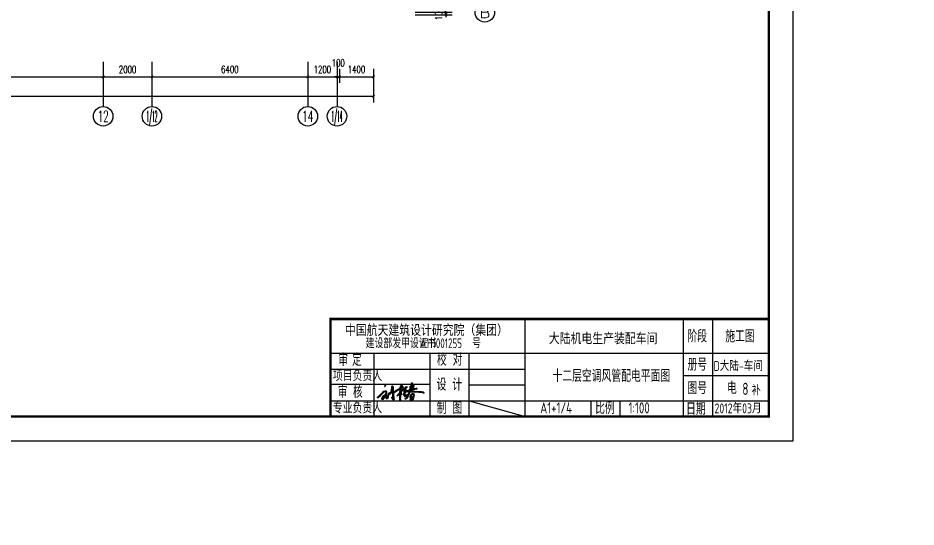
# Model space of a CAD drawing. Extents: x 2166032 to 5302137, y 581493 to 2416206.
# Drawn here: x 2387243 to 2424117, y 970586 to 991472 of the extents above; entities that cross this region are included whole.
import ezdxf
from ezdxf.enums import TextEntityAlignment as Align

# ---------------------------------------------------------------- set-up
doc = ezdxf.new("R2010")
doc.units = 0
doc.header["$LTSCALE"] = 1000
doc.header["$MEASUREMENT"] = 0
for name, color, linetype in [('AXIS', 3, 'Continuous'), ('AXIS_TEXT', 7, 'Continuous'), ('PUB_TEXT', 7, 'Continuous'), ('PUB_TITLE', 137, 'Continuous')]:
    doc.layers.add(name, color=color, linetype=linetype)
doc.styles.add('-黑体', font='simhei.ttf', dxfattribs={"width": 0.8})
doc.styles.add('_TCH_AXIS', font='complex_.ttf')
doc.styles.add('COMPLEX', font='complex_.ttf')
doc.styles.add('DIM_FONT', font='simplex_.ttf', dxfattribs={"width": 0.7})
doc.styles.add('TSSD_REIN', font='tssdeng.shx', dxfattribs={"width": 0.7, "bigfont": 'tssdchn.shx'})
doc.styles.add('省院', font='院标(恒信)左.shx', dxfattribs={"width": 0.7, "height": 300, "bigfont": '院标(恒信)右.shx'})
doc.dimstyles.new('DIMN', dxfattribs={"dimtxt": 300, "dimasz": 100, "dimexe": 250, "dimexo": 300, "dimgap": 150, "dimtad": 1, "dimdec": 0, "dimzin": 0, "dimdsep": 46, "dimtxsty": 'DIM_FONT', "dimblk": 'ARCHTICK', "dimcen": 0.09, "dimclrt": 7, "dimazin": 2, "dimtfac": 1, "dimtdec": 0, "dimtix": 1, "dimtmove": 2, "dimatfit": 3, "dimldrblk": 'ARCHTICK', "dimfxl": 1, "dimtolj": 1, "dimtzin": 0, "dimarcsym": 0})

# ---------------------------------------------------------------- blocks, each defined once
blk = doc.blocks.new('$图签$00000001')
blk.add_line((-123, 6.5), (-100, 0))
at = {"layer": 'PUB_TITLE'}
for p, q in [((-100, 0), (-100, 40)), ((-35, 0), (-35, 40)), ((-23, 0), (-23, 40)), ((-180, 26), (0, 26)), ((-162, 0), (-162, 26)), ((-139, 0), (-139, 26)), ((-123, 0), (-123, 26)), ((-180, 19.5), (-100, 19.5)), ((-35, 16.86), (0, 16.86)), ((-180, 13.28), (-139, 13.28)), ((-123, 13), (-100, 13)), ((-180, 6.5), (0, 6.5)), ((-73, 0), (-73, 6.5)), ((-61, 0), (-61, 6.5))]:
    blk.add_line(p, q, dxfattribs=at)
at = {"layer": 'PUB_TITLE', "const_width": 1}
blk.add_lwpolyline([(-180, 0), (-180, 40), (0, 40)], dxfattribs=at)
at = {"layer": 'PUB_TITLE'}
blk.add_lwpolyline([(0, 40), (-180, 40), (-180, 0), (0, 0)], close=True, dxfattribs=at)
at = {"layer": 'PUB_TEXT', "style": 'TSSD_REIN'}
for s, height, width, p in [('阶段', 5, 0.8, (-33.39, 30.46)), ('施工图', 5, 0.8, (-17.87, 30.46)), ('建设部发甲设证书', 4, 0.7, (-165.53, 28.06)), ('A111001255', 4, 0.7, (-143.13, 28.06)), ('号', 4, 0.7, (-121.8, 28.06)), ('审', 5, 0.75, (-176.74, 20.78)), ('定', 5, 0.75, (-171.1, 20.78)), ('校 对', 5, 0.8, (-136.27, 20.81)), ('册号', 5, 0.8, (-33.39, 18.85)), ('D大陆-车间', 4.05, 0.75, (-22.67, 18.71)), ('项目负责人', 4.5, 0.75, (-179.02, 14.53)), ('设 计', 5, 0.8, (-136.37, 10.62)), ('审 核', 5, 0.75, (-176.96, 7.62)), ('图号', 5, 0.8, (-33.39, 9.19)), ('电', 5, 0.8, (-17.17, 9.21)), ('专业负责人', 4.5, 0.75, (-179.03, 1.3)), ('制 图', 5, 0.8, (-136.37, 1.02)), ('A1+1/4', 4.5, 0.75, (-93.87, 1.3)), ('比例', 5, 0.8, (-71.29, 1.01)), ('1:100', 4.5, 0.75, (-57.61, 1.3)), ('日期', 5, 0.8, (-33.97, 0.67)), ('2012年03月', 4.05, 0.75, (-22.29, 1.33))]:
    blk.add_text(s, height=height, dxfattribs=dict(at, width=width)).set_placement(p)
at = {"layer": 'PUB_TITLE', "color": 7, "style": '-黑体', "width": 0.8}
blk.add_text('中国航天建筑设计研究院（集团）', height=4.0889, dxfattribs=at).set_placement((-174.05, 33.5))
blk.add_text('大陆机电生产装配车间', height=4.089, dxfattribs=at).set_placement((-68.03, 30.09), align=Align.CENTER)
blk = doc.blocks.new('刘桂春')
h = blk.add_hatch()
h.set_pattern_fill('ANSI37', color=256, scale=3, style=0)
h.set_pattern_definition([(45, (0, 0), (-3.367596045, 3.367596045), []), (135, (0, 0), (-3.367596045, -3.367596045), [])])
h.paths.add_polyline_path([(1369061, -138528), (1369058, -138536), (1369053, -138542), (1369048, -138553), (1369045, -138561), (1369048, -138565), (1369054, -138563), (1369059, -138554), (1369065, -138546), (1369071, -138534), (1369075, -138527), (1369075, -138516), (1369071, -138512), (1369066, -138506), (1369055, -138505), (1369049, -138506), (1369045, -138508), (1369045, -138512), (1369053, -138518), (1369057, -138521)], flags=17)
h.paths.add_polyline_path([(1369095, -138688), (1369086, -138679), (1369080, -138673), (1369068, -138673), (1369054, -138673), (1369048, -138679), (1369038, -138679), (1369028, -138684), (1369017, -138689), (1369002, -138702), (1368988, -138716), (1368971, -138734), (1368939, -138765), (1368920, -138785), (1368902, -138805), (1368895, -138812), (1368891, -138814), (1368881, -138820), (1368872, -138828), (1368862, -138837), (1368857, -138842), (1368869, -138850), (1368883, -138847), (1368893, -138838), (1368913, -138820), (1368946, -138779), (1368990, -138736), (1369038, -138702), (1369056, -138694), (1369064, -138694), (1369081, -138694), (1369081, -138726), (1369077, -138747), (1369068, -138758), (1369068, -138769), (1369056, -138769), (1369038, -138774), (1369015, -138793), (1369000, -138806), (1368989, -138828), (1368980, -138843), (1368986, -138843), (1368993, -138832), (1369010, -138814), (1369032, -138792), (1369049, -138793), (1369056, -138798), (1369045, -138813), (1369017, -138851), (1369009, -138860), (1368994, -138879), (1368985, -138885), (1368983, -138880), (1368983, -138863), (1368980, -138854), (1368975, -138861), (1368975, -138890), (1368986, -138898), (1368996, -138892), (1369017, -138869), (1369050, -138828), (1369068, -138813), (1369070, -138820), (1369080, -138855), (1369090, -138878), (1369111, -138878), (1369124, -138848), (1369145, -138795), (1369154, -138751), (1369164, -138750), (1369178, -138757), (1369205, -138742), (1369221, -138705), (1369235, -138629), (1369236, -138598), (1369244, -138587), (1369246, -138614), (1369253, -138629), (1369252, -138720), (1369250, -138729), (1369259, -138729), (1369258, -138853), (1369267, -138854), (1369268, -138885), (1369264, -138885), (1369251, -138875), (1369237, -138851), (1369237, -138834), (1369233, -138834), (1369229, -138851), (1369236, -138867), (1369244, -138887), (1369252, -138891), (1369260, -138895), (1369270, -138904), (1369281, -138904), (1369288, -138895), (1369288, -138886), (1369281, -138880), (1369281, -138816), (1369275, -138806), (1369275, -138743), (1369279, -138734), (1369314, -138705), (1369346, -138682), (1369431, -138637), (1369444, -138629), (1369444, -138683), (1369439, -138688), (1369438, -138711), (1369416, -138730), (1369416, -138740), (1369406, -138749), (1369365, -138790), (1369358, -138800), (1369370, -138800), (1369395, -138786), (1369416, -138772), (1369427, -138764), (1369438, -138765), (1369438, -138803), (1369431, -138810), (1369432, -138919), (1369442, -138925), (1369449, -138921), (1369452, -138894), (1369445, -138883), (1369446, -138853), (1369450, -138849), (1369450, -138772), (1369474, -138767), (1369474, -138743), (1369466, -138730), (1369466, -138702), (1369472, -138692), (1369486, -138692), (1369486, -138680), (1369480, -138677), (1369484, -138671), (1369542, -138634), (1369551, -138636), (1369548, -138649), (1369543, -138681), (1369539, -138696), (1369550, -138703), (1369560, -138700), (1369577, -138685), (1369581, -138679), (1369587, -138679), (1369587, -138684), (1369583, -138687), (1369562, -138705), (1369550, -138725), (1369539, -138743), (1369525, -138765), (1369525, -138778), (1369536, -138787), (1369568, -138773), (1369574, -138783), (1369564, -138800), (1369558, -138819), (1369570, -138826), (1369583, -138818), (1369600, -138802), (1369615, -138796), (1369631, -138780), (1369638, -138776), (1369642, -138780), (1369636, -138792), (1369615, -138826), (1369605, -138851), (1369584, -138869), (1369573, -138872), (1369573, -138884), (1369591, -138884), (1369610, -138869), (1369638, -138825), (1369666, -138773), (1369693, -138704), (1369693, -138680), (1369705, -138669), (1369767, -138649), (1369821, -138632), (1369854, -138632), (1369870, -138626), (1369870, -138614), (1369864, -138606), (1369850, -138609), (1369831, -138614), (1369799, -138621), (1369732, -138645), (1369709, -138652), (1369710, -138643), (1369723, -138635), (1369742, -138625), (1369765, -138604), (1369776, -138592), (1369785, -138591), (1369784, -138573), (1369775, -138574), (1369770, -138568), (1369776, -138563), (1369792, -138550), (1369792, -138539), (1369785, -138527), (1369765, -138526), (1369765, -138535), (1369744, -138544), (1369744, -138518), (1369756, -138507), (1369751, -138500), (1369751, -138491), (1369757, -138479), (1369749, -138467), (1369737, -138467), (1369738, -138486), (1369734, -138500), (1369729, -138511), (1369729, -138533), (1369724, -138544), (1369712, -138556), (1369706, -138565), (1369698, -138564), (1369690, -138568), (1369690, -138576), (1369698, -138584), (1369709, -138587), (1369704, -138602), (1369693, -138613), (1369700, -138614), (1369699, -138621), (1369694, -138630), (1369683, -138645), (1369667, -138653), (1369637, -138668), (1369614, -138680), (1369602, -138686), (1369602, -138699), (1369607, -138699), (1369632, -138699), (1369654, -138689), (1369676, -138683), (1369672, -138696), (1369663, -138724), (1369645, -138759), (1369630, -138765), (1369613, -138782), (1369591, -138794), (1369584, -138797), (1369580, -138795), (1369584, -138789), (1369586, -138780), (1369584, -138764), (1369576, -138757), (1369567, -138759), (1369556, -138763), (1369547, -138764), (1369544, -138758), (1369553, -138743), (1369570, -138726), (1369588, -138697), (1369608, -138666), (1369608, -138651), (1369598, -138651), (1369577, -138664), (1369560, -138678), (1369562, -138668), (1369566, -138646), (1369572, -138642), (1369577, -138620), (1369596, -138607), (1369630, -138572), (1369579, -138572), (1369563, -138606), (1369555, -138611), (1369528, -138624), (1369505, -138636), (1369481, -138653), (1369459, -138663), (1369457, -138624), (1369463, -138621), (1369498, -138599), (1369522, -138591), (1369523, -138574), (1369496, -138552), (1369492, -138536), (1369470, -138524), (1369465, -138533), (1369454, -138552), (1369454, -138570), (1369446, -138590), (1369438, -138611), (1369420, -138620), (1369379, -138640), (1369340, -138660), (1369307, -138683), (1369276, -138713), (1369268, -138632), (1369268, -138605), (1369260, -138580), (1369252, -138566), (1369252, -138554), (1369240, -138542), (1369233, -138562), (1369231, -138580), (1369227, -138611), (1369222, -138638), (1369218, -138663), (1369213, -138688), (1369204, -138711), (1369189, -138734), (1369180, -138734), (1369168, -138723), (1369157, -138720), (1369152, -138730), (1369143, -138746), (1369137, -138770), (1369128, -138808), (1369123, -138820), (1369118, -138838), (1369112, -138843), (1369112, -138851), (1369107, -138856), (1369101, -138856), (1369095, -138856), (1369095, -138836), (1369089, -138832), (1369089, -138814), (1369084, -138803), (1369084, -138775), (1369090, -138762), (1369090, -138745), (1369095, -138739), (1369095, -138717)])
h.paths.add_polyline_path([(1369424, -138744), (1369427, -138740), (1369432, -138735), (1369438, -138735), (1369438, -138744), (1369433, -138748), (1369426, -138748)], flags=16)
h.paths.add_polyline_path([(1369452, -138737), (1369455, -138735), (1369459, -138735), (1369461, -138737), (1369458, -138743), (1369454, -138742), (1369452, -138743)], flags=16)
h.paths.add_polyline_path([(1369729, -138574), (1369734, -138568), (1369735, -138561), (1369744, -138561), (1369751, -138560), (1369752, -138557), (1369755, -138557), (1369759, -138552), (1369762, -138552), (1369764, -138556), (1369760, -138560), (1369756, -138563), (1369752, -138565), (1369751, -138573), (1369744, -138573), (1369741, -138578), (1369736, -138580), (1369732, -138579)], flags=16)
h.paths.add_polyline_path([(1369775, -138702), (1369781, -138708), (1369887, -138708), (1369893, -138708), (1369903, -138706), (1369914, -138710), (1369928, -138711), (1369933, -138706), (1369939, -138712), (1370025, -138714), (1370031, -138729), (1370048, -138731), (1370050, -138716), (1370045, -138706), (1370034, -138699), (1370010, -138699), (1369982, -138697), (1369975, -138691), (1369821, -138691), (1369815, -138685), (1369775, -138685), (1369751, -138685), (1369732, -138686), (1369727, -138692), (1369717, -138694), (1369709, -138694), (1369702, -138699), (1369721, -138705), (1369729, -138703), (1369741, -138699), (1369751, -138701), (1369756, -138706), (1369771, -138706)])
h.paths.add_polyline_path([(1369700, -138854), (1369699, -138915), (1369708, -138922), (1369714, -138915), (1369722, -138910), (1369718, -138905), (1369714, -138905), (1369715, -138896), (1369719, -138896), (1369727, -138890), (1369729, -138894), (1369728, -138912), (1369731, -138922), (1369738, -138926), (1369758, -138925), (1369764, -138915), (1369771, -138903), (1369780, -138889), (1369784, -138877), (1369795, -138838), (1369803, -138818), (1369808, -138786), (1369802, -138778), (1369802, -138757), (1369784, -138746), (1369748, -138746), (1369732, -138761), (1369714, -138773), (1369708, -138777), (1369708, -138794), (1369708, -138804), (1369697, -138809)])
h.paths.add_polyline_path([(1369721, -138813), (1369721, -138793), (1369722, -138787), (1369729, -138779), (1369731, -138776), (1369740, -138777), (1369743, -138770), (1369762, -138771), (1369764, -138760), (1369786, -138761), (1369787, -138831), (1369781, -138835), (1369780, -138851), (1369780, -138857), (1369772, -138858), (1369768, -138845), (1369764, -138838), (1369760, -138835), (1369759, -138827), (1369747, -138825), (1369733, -138826), (1369726, -138829), (1369727, -138844), (1369722, -138842), (1369721, -138839)], flags=16)
h.paths.add_polyline_path([(1369733, -138845), (1369737, -138841), (1369747, -138844), (1369751, -138849), (1369751, -138857), (1369753, -138862), (1369757, -138864), (1369759, -138878), (1369759, -138893), (1369755, -138898), (1369751, -138900), (1369751, -138908), (1369747, -138914), (1369742, -138910), (1369736, -138905), (1369733, -138898), (1369735, -138888), (1369730, -138883), (1369728, -138877), (1369733, -138875), (1369734, -138859)], flags=16)
for p, q in [((1369049, -138506), (1369045, -138508)), ((1369055, -138505), (1369049, -138506)), ((1369066, -138506), (1369055, -138505)), ((1369071, -138512), (1369066, -138506)), ((1369729, -138511), (1369734, -138500)), ((1369734, -138500), (1369738, -138486)), ((1369738, -138486), (1369737, -138467)), ((1369737, -138467), (1369749, -138467)), ((1369756, -138507), (1369744, -138518)), ((1369749, -138467), (1369757, -138479)), ((1369757, -138479), (1369751, -138491)), ((1369751, -138491), (1369751, -138500)), ((1369751, -138500), (1369756, -138507)), ((1368939, -138765), (1368971, -138734)), ((1368990, -138736), (1368946, -138779)), ((1368971, -138734), (1368988, -138716)), ((1368988, -138716), (1369002, -138702)), ((1369038, -138702), (1368990, -138736)), ((1369002, -138702), (1369017, -138689)), ((1369017, -138689), (1369028, -138684)), ((1369028, -138684), (1369038, -138679)), ((1369038, -138679), (1369048, -138679)), ((1369056, -138694), (1369038, -138702)), ((1369045, -138508), (1369045, -138512)), ((1369045, -138512), (1369053, -138518)), ((1369048, -138553), (1369045, -138561)), ((1369045, -138561), (1369048, -138565)), ((1369053, -138542), (1369048, -138553)), ((1369048, -138565), (1369054, -138563)), ((1369048, -138679), (1369054, -138673)), ((1369053, -138518), (1369057, -138521)), ((1369058, -138536), (1369053, -138542)), ((1369054, -138563), (1369059, -138554)), ((1369054, -138673), (1369068, -138673)), ((1369064, -138694), (1369056, -138694)), ((1369057, -138521), (1369061, -138528)), ((1369061, -138528), (1369058, -138536)), ((1369059, -138554), (1369065, -138546)), ((1369081, -138694), (1369064, -138694)), ((1369065, -138546), (1369071, -138534)), ((1369068, -138673), (1369080, -138673)), ((1369075, -138516), (1369071, -138512)), ((1369071, -138534), (1369075, -138527)), ((1369075, -138527), (1369075, -138516)), ((1369077, -138747), (1369081, -138726)), ((1369080, -138673), (1369086, -138679)), ((1369081, -138726), (1369081, -138694)), ((1369086, -138679), (1369095, -138688)), ((1369095, -138688), (1369095, -138717)), ((1369095, -138717), (1369095, -138739)), ((1369143, -138746), (1369152, -138730)), ((1369152, -138730), (1369157, -138720)), ((1369157, -138720), (1369168, -138723)), ((1369168, -138723), (1369180, -138734)), ((1369180, -138734), (1369189, -138734)), ((1369189, -138734), (1369204, -138711)), ((1369204, -138711), (1369213, -138688)), ((1369221, -138705), (1369205, -138742)), ((1369213, -138688), (1369218, -138663)), ((1369218, -138663), (1369222, -138638)), ((1369235, -138629), (1369221, -138705)), ((1369222, -138638), (1369227, -138611)), ((1369227, -138611), (1369231, -138580)), ((1369231, -138580), (1369233, -138562)), ((1369233, -138562), (1369240, -138542)), ((1369236, -138598), (1369235, -138629)), ((1369244, -138587), (1369236, -138598)), ((1369240, -138542), (1369252, -138554)), ((1369246, -138614), (1369244, -138587)), ((1369253, -138629), (1369246, -138614)), ((1369250, -138729), (1369252, -138720)), ((1369259, -138729), (1369250, -138729)), ((1369252, -138554), (1369252, -138566)), ((1369252, -138566), (1369260, -138580)), ((1369252, -138720), (1369253, -138629)), ((1369258, -138853), (1369259, -138729)), ((1369260, -138580), (1369268, -138605)), ((1369268, -138605), (1369268, -138632)), ((1369268, -138632), (1369276, -138713)), ((1369279, -138734), (1369275, -138743)), ((1369276, -138713), (1369307, -138683)), ((1369314, -138705), (1369279, -138734)), ((1369307, -138683), (1369340, -138660)), ((1369346, -138682), (1369314, -138705)), ((1369340, -138660), (1369379, -138640)), ((1369431, -138637), (1369346, -138682)), ((1369379, -138640), (1369420, -138620)), ((1369416, -138730), (1369438, -138711)), ((1369416, -138740), (1369416, -138730)), ((1369420, -138620), (1369438, -138611)), ((1369432, -138735), (1369427, -138740)), ((1369444, -138629), (1369431, -138637)), ((1369438, -138735), (1369432, -138735)), ((1369438, -138611), (1369446, -138590)), ((1369438, -138711), (1369439, -138688)), ((1369438, -138744), (1369438, -138735)), ((1369439, -138688), (1369444, -138683)), ((1369444, -138683), (1369444, -138629)), ((1369446, -138590), (1369454, -138570)), ((1369455, -138735), (1369452, -138737)), ((1369452, -138737), (1369452, -138743)), ((1369454, -138552), (1369465, -138533)), ((1369454, -138570), (1369454, -138552)), ((1369459, -138735), (1369455, -138735)), ((1369463, -138621), (1369457, -138624)), ((1369457, -138624), (1369459, -138663)), ((1369458, -138743), (1369461, -138737)), ((1369459, -138663), (1369481, -138653)), ((1369461, -138737), (1369459, -138735)), ((1369498, -138599), (1369463, -138621)), ((1369465, -138533), (1369470, -138524)), ((1369472, -138692), (1369466, -138702)), ((1369466, -138702), (1369466, -138730)), ((1369466, -138730), (1369474, -138743)), ((1369470, -138524), (1369492, -138536)), ((1369486, -138692), (1369472, -138692)), ((1369484, -138671), (1369480, -138677)), ((1369480, -138677), (1369486, -138680)), ((1369481, -138653), (1369505, -138636)), ((1369542, -138634), (1369484, -138671)), ((1369486, -138680), (1369486, -138692)), ((1369492, -138536), (1369496, -138552)), ((1369496, -138552), (1369523, -138574)), ((1369522, -138591), (1369498, -138599)), ((1369505, -138636), (1369528, -138624)), ((1369523, -138574), (1369522, -138591)), ((1369528, -138624), (1369555, -138611)), ((1369539, -138696), (1369543, -138681)), ((1369550, -138703), (1369539, -138696)), ((1369539, -138743), (1369550, -138725)), ((1369551, -138636), (1369542, -138634)), ((1369543, -138681), (1369548, -138649)), ((1369548, -138649), (1369551, -138636)), ((1369560, -138700), (1369550, -138703)), ((1369550, -138725), (1369562, -138705)), ((1369570, -138726), (1369553, -138743)), ((1369555, -138611), (1369563, -138606)), ((1369560, -138678), (1369577, -138664)), ((1369562, -138668), (1369560, -138678)), ((1369577, -138685), (1369560, -138700)), ((1369566, -138646), (1369562, -138668)), ((1369562, -138705), (1369583, -138687)), ((1369563, -138606), (1369579, -138572)), ((1369572, -138642), (1369566, -138646)), ((1369588, -138697), (1369570, -138726)), ((1369577, -138620), (1369572, -138642)), ((1369596, -138607), (1369577, -138620)), ((1369577, -138664), (1369598, -138651)), ((1369581, -138679), (1369577, -138685)), ((1369579, -138572), (1369630, -138572)), ((1369587, -138679), (1369581, -138679)), ((1369583, -138687), (1369587, -138684)), ((1369587, -138684), (1369587, -138679)), ((1369608, -138666), (1369588, -138697)), ((1369630, -138572), (1369596, -138607)), ((1369598, -138651), (1369608, -138651)), ((1369602, -138686), (1369614, -138680)), ((1369602, -138699), (1369602, -138686)), ((1369607, -138699), (1369602, -138699)), ((1369632, -138699), (1369607, -138699)), ((1369608, -138651), (1369608, -138666)), ((1369614, -138680), (1369637, -138668)), ((1369654, -138689), (1369632, -138699)), ((1369637, -138668), (1369667, -138653)), ((1369645, -138759), (1369663, -138724)), ((1369676, -138683), (1369654, -138689)), ((1369663, -138724), (1369672, -138696)), ((1369693, -138704), (1369666, -138773)), ((1369667, -138653), (1369683, -138645)), ((1369672, -138696), (1369676, -138683)), ((1369683, -138645), (1369694, -138630)), ((1369690, -138568), (1369698, -138564)), ((1369690, -138576), (1369690, -138568)), ((1369698, -138584), (1369690, -138576)), ((1369693, -138613), (1369704, -138602)), ((1369700, -138614), (1369693, -138613)), ((1369705, -138669), (1369693, -138680)), ((1369693, -138680), (1369693, -138704)), ((1369694, -138630), (1369699, -138621)), ((1369698, -138564), (1369706, -138565)), ((1369709, -138587), (1369698, -138584)), ((1369699, -138621), (1369700, -138614)), ((1369702, -138699), (1369709, -138694)), ((1369721, -138705), (1369702, -138699)), ((1369704, -138602), (1369709, -138587)), ((1369767, -138649), (1369705, -138669)), ((1369706, -138565), (1369712, -138556)), ((1369710, -138643), (1369709, -138652)), ((1369709, -138652), (1369732, -138645)), ((1369709, -138694), (1369717, -138694)), ((1369723, -138635), (1369710, -138643)), ((1369712, -138556), (1369724, -138544)), ((1369719, -138610), (1369714, -138615)), ((1369714, -138616), (1369714, -138621)), ((1369714, -138621), (1369719, -138622)), ((1369717, -138694), (1369727, -138692)), ((1369724, -138604), (1369719, -138610)), ((1369719, -138622), (1369728, -138620)), ((1369729, -138703), (1369721, -138705)), ((1369742, -138625), (1369723, -138635)), ((1369724, -138544), (1369729, -138533)), ((1369734, -138604), (1369724, -138604)), ((1369727, -138692), (1369732, -138686)), ((1369728, -138620), (1369733, -138616)), ((1369729, -138533), (1369729, -138511)), ((1369734, -138568), (1369729, -138574)), ((1369729, -138574), (1369732, -138579)), ((1369741, -138699), (1369729, -138703)), ((1369732, -138579), (1369736, -138580)), ((1369732, -138645), (1369799, -138621)), ((1369732, -138686), (1369751, -138685)), ((1369733, -138616), (1369740, -138611)), ((1369735, -138561), (1369734, -138568)), ((1369737, -138600), (1369734, -138604)), ((1369734, -138604), (1369734, -138604)), ((1369744, -138561), (1369735, -138561)), ((1369736, -138580), (1369741, -138578)), ((1369741, -138600), (1369737, -138600)), ((1369740, -138611), (1369746, -138603)), ((1369741, -138578), (1369744, -138573)), ((1369746, -138603), (1369741, -138600)), ((1369751, -138701), (1369741, -138699)), ((1369765, -138604), (1369742, -138625)), ((1369744, -138518), (1369744, -138544)), ((1369744, -138544), (1369765, -138535)), ((1369751, -138560), (1369744, -138561)), ((1369744, -138573), (1369751, -138573)), ((1369752, -138557), (1369751, -138560)), ((1369751, -138573), (1369752, -138565)), ((1369751, -138685), (1369775, -138685)), ((1369756, -138706), (1369751, -138701)), ((1369755, -138557), (1369752, -138557)), ((1369752, -138565), (1369756, -138563)), ((1369759, -138552), (1369755, -138557)), ((1369756, -138563), (1369760, -138560)), ((1369771, -138706), (1369756, -138706)), ((1369762, -138552), (1369759, -138552)), ((1369760, -138560), (1369764, -138556)), ((1369764, -138556), (1369762, -138552)), ((1369765, -138535), (1369765, -138526)), ((1369765, -138526), (1369785, -138527)), ((1369776, -138592), (1369765, -138604)), ((1369821, -138632), (1369767, -138649)), ((1369776, -138563), (1369770, -138568)), ((1369770, -138568), (1369775, -138574)), ((1369775, -138702), (1369771, -138706)), ((1369775, -138574), (1369784, -138573)), ((1369775, -138685), (1369815, -138685)), ((1369781, -138708), (1369775, -138702)), ((1369792, -138550), (1369776, -138563)), ((1369785, -138591), (1369776, -138592)), ((1369887, -138708), (1369781, -138708)), ((1369784, -138573), (1369785, -138591)), ((1369785, -138527), (1369792, -138539)), ((1369792, -138539), (1369792, -138550)), ((1369799, -138621), (1369831, -138614)), ((1369815, -138685), (1369821, -138691)), ((1369854, -138632), (1369821, -138632)), ((1369821, -138691), (1369975, -138691)), ((1369831, -138614), (1369850, -138609)), ((1369850, -138609), (1369864, -138606)), ((1369870, -138626), (1369854, -138632)), ((1369864, -138606), (1369870, -138614)), ((1369870, -138614), (1369870, -138626)), ((1369893, -138708), (1369887, -138708)), ((1369903, -138706), (1369893, -138708)), ((1369914, -138710), (1369903, -138706)), ((1369928, -138711), (1369914, -138710)), ((1369933, -138706), (1369928, -138711)), ((1369939, -138712), (1369933, -138706)), ((1370025, -138714), (1369939, -138712)), ((1369975, -138691), (1369982, -138697)), ((1369982, -138697), (1370010, -138699)), ((1370010, -138699), (1370034, -138699)), ((1370031, -138729), (1370025, -138714)), ((1370048, -138731), (1370031, -138729)), ((1370034, -138699), (1370045, -138706)), ((1370045, -138706), (1370050, -138716)), ((1370050, -138716), (1370048, -138731)), ((1368857, -138842), (1368862, -138837)), ((1368869, -138850), (1368857, -138842)), ((1368862, -138837), (1368872, -138828)), ((1368883, -138847), (1368869, -138850)), ((1368872, -138828), (1368881, -138820)), ((1368881, -138820), (1368891, -138814)), ((1368893, -138838), (1368883, -138847)), ((1368891, -138814), (1368895, -138812)), ((1368913, -138820), (1368893, -138838)), ((1368895, -138812), (1368902, -138805)), ((1368902, -138805), (1368920, -138785)), ((1368946, -138779), (1368913, -138820)), ((1368920, -138785), (1368939, -138765)), ((1368975, -138861), (1368980, -138854)), ((1368975, -138890), (1368975, -138861)), ((1368986, -138898), (1368975, -138890)), ((1368980, -138843), (1368989, -138828)), ((1368986, -138843), (1368980, -138843)), ((1368980, -138854), (1368983, -138863)), ((1368983, -138863), (1368983, -138880)), ((1368983, -138880), (1368985, -138885)), ((1368985, -138885), (1368994, -138879)), ((1368993, -138832), (1368986, -138843)), ((1368996, -138892), (1368986, -138898)), ((1368989, -138828), (1369000, -138806)), ((1369010, -138814), (1368993, -138832)), ((1368994, -138879), (1369009, -138860)), ((1369017, -138869), (1368996, -138892)), ((1369000, -138806), (1369015, -138793)), ((1369009, -138860), (1369017, -138851)), ((1369032, -138792), (1369010, -138814)), ((1369015, -138793), (1369038, -138774)), ((1369017, -138851), (1369045, -138813)), ((1369050, -138828), (1369017, -138869)), ((1369049, -138793), (1369032, -138792)), ((1369038, -138774), (1369056, -138769)), ((1369045, -138813), (1369056, -138798)), ((1369056, -138798), (1369049, -138793)), ((1369068, -138813), (1369050, -138828)), ((1369056, -138769), (1369068, -138769)), ((1369068, -138758), (1369077, -138747)), ((1369068, -138769), (1369068, -138758)), ((1369070, -138820), (1369068, -138813)), ((1369080, -138855), (1369070, -138820)), ((1369090, -138878), (1369080, -138855)), ((1369090, -138762), (1369084, -138775)), ((1369084, -138775), (1369084, -138803)), ((1369084, -138803), (1369089, -138814)), ((1369089, -138814), (1369089, -138832)), ((1369089, -138832), (1369095, -138836)), ((1369095, -138739), (1369090, -138745)), ((1369090, -138745), (1369090, -138762)), ((1369111, -138878), (1369090, -138878)), ((1369095, -138836), (1369095, -138856)), ((1369095, -138856), (1369101, -138856)), ((1369101, -138856), (1369107, -138856)), ((1369107, -138856), (1369112, -138851)), ((1369124, -138848), (1369111, -138878)), ((1369112, -138843), (1369118, -138838)), ((1369112, -138851), (1369112, -138843)), ((1369118, -138838), (1369123, -138820)), ((1369123, -138820), (1369128, -138808)), ((1369145, -138795), (1369124, -138848)), ((1369128, -138808), (1369137, -138770)), ((1369137, -138770), (1369143, -138746)), ((1369154, -138751), (1369145, -138795)), ((1369164, -138750), (1369154, -138751)), ((1369178, -138757), (1369164, -138750)), ((1369205, -138742), (1369178, -138757)), ((1369229, -138851), (1369233, -138834)), ((1369236, -138867), (1369229, -138851)), ((1369233, -138834), (1369233, -138834)), ((1369233, -138834), (1369237, -138834)), ((1369244, -138887), (1369236, -138867)), ((1369237, -138834), (1369237, -138851)), ((1369237, -138851), (1369251, -138875)), ((1369252, -138891), (1369244, -138887)), ((1369251, -138875), (1369264, -138885)), ((1369260, -138895), (1369252, -138891)), ((1369267, -138854), (1369258, -138853)), ((1369270, -138904), (1369260, -138895)), ((1369264, -138885), (1369268, -138885)), ((1369268, -138885), (1369267, -138854)), ((1369281, -138904), (1369270, -138904)), ((1369275, -138743), (1369275, -138806)), ((1369275, -138806), (1369281, -138816)), ((1369281, -138816), (1369281, -138880)), ((1369281, -138880), (1369288, -138886)), ((1369288, -138895), (1369281, -138904)), ((1369288, -138886), (1369288, -138895)), ((1369358, -138800), (1369365, -138790)), ((1369370, -138800), (1369358, -138800)), ((1369365, -138790), (1369406, -138749)), ((1369395, -138786), (1369370, -138800)), ((1369416, -138772), (1369395, -138786)), ((1369406, -138749), (1369416, -138740)), ((1369427, -138764), (1369416, -138772)), ((1369427, -138740), (1369424, -138744)), ((1369424, -138744), (1369426, -138748)), ((1369426, -138748), (1369433, -138748)), ((1369438, -138765), (1369427, -138764)), ((1369431, -138810), (1369438, -138803)), ((1369432, -138919), (1369431, -138810)), ((1369442, -138925), (1369432, -138919)), ((1369433, -138748), (1369438, -138744)), ((1369438, -138803), (1369438, -138765)), ((1369449, -138921), (1369442, -138925)), ((1369446, -138853), (1369445, -138883)), ((1369445, -138883), (1369452, -138894)), ((1369450, -138849), (1369446, -138853)), ((1369452, -138894), (1369449, -138921)), ((1369474, -138767), (1369450, -138772)), ((1369450, -138772), (1369450, -138849)), ((1369452, -138743), (1369454, -138742)), ((1369454, -138742), (1369458, -138743)), ((1369474, -138743), (1369474, -138767)), ((1369525, -138765), (1369539, -138743)), ((1369525, -138778), (1369525, -138765)), ((1369536, -138787), (1369525, -138778)), ((1369568, -138773), (1369536, -138787)), ((1369553, -138743), (1369544, -138758)), ((1369544, -138758), (1369547, -138764)), ((1369547, -138764), (1369556, -138763)), ((1369556, -138763), (1369567, -138759)), ((1369558, -138819), (1369564, -138800)), ((1369570, -138826), (1369558, -138819)), ((1369564, -138800), (1369574, -138783)), ((1369567, -138759), (1369576, -138757)), ((1369574, -138783), (1369568, -138773)), ((1369583, -138818), (1369570, -138826)), ((1369573, -138872), (1369584, -138869)), ((1369573, -138884), (1369573, -138872)), ((1369591, -138884), (1369573, -138884)), ((1369576, -138757), (1369584, -138764)), ((1369584, -138789), (1369580, -138795)), ((1369580, -138795), (1369584, -138797)), ((1369600, -138802), (1369583, -138818)), ((1369584, -138764), (1369586, -138780)), ((1369586, -138780), (1369584, -138789)), ((1369584, -138797), (1369591, -138794)), ((1369584, -138869), (1369605, -138851)), ((1369591, -138794), (1369613, -138782)), ((1369610, -138869), (1369591, -138884)), ((1369615, -138796), (1369600, -138802)), ((1369605, -138851), (1369615, -138826)), ((1369638, -138825), (1369610, -138869)), ((1369613, -138782), (1369630, -138765)), ((1369631, -138780), (1369615, -138796)), ((1369615, -138826), (1369636, -138792)), ((1369630, -138765), (1369645, -138759)), ((1369638, -138776), (1369631, -138780)), ((1369636, -138792), (1369642, -138780)), ((1369666, -138773), (1369638, -138825)), ((1369642, -138780), (1369638, -138776)), ((1369708, -138804), (1369697, -138809)), ((1369697, -138809), (1369700, -138854)), ((1369700, -138854), (1369699, -138915)), ((1369699, -138915), (1369708, -138922)), ((1369714, -138773), (1369708, -138777)), ((1369708, -138777), (1369708, -138794)), ((1369708, -138794), (1369708, -138804)), ((1369708, -138922), (1369714, -138915)), ((1369732, -138761), (1369714, -138773)), ((1369714, -138905), (1369715, -138896)), ((1369718, -138905), (1369714, -138905)), ((1369714, -138915), (1369722, -138910)), ((1369715, -138896), (1369719, -138896)), ((1369722, -138910), (1369718, -138905)), ((1369719, -138896), (1369727, -138890)), ((1369721, -138793), (1369722, -138787)), ((1369721, -138813), (1369721, -138793)), ((1369721, -138839), (1369721, -138813)), ((1369722, -138842), (1369721, -138839)), ((1369722, -138787), (1369729, -138779)), ((1369727, -138844), (1369722, -138842)), ((1369733, -138826), (1369726, -138829)), ((1369726, -138829), (1369727, -138844)), ((1369727, -138890), (1369729, -138894)), ((1369728, -138877), (1369733, -138875)), ((1369730, -138883), (1369728, -138877)), ((1369729, -138894), (1369728, -138912)), ((1369728, -138912), (1369731, -138922)), ((1369729, -138779), (1369731, -138776)), ((1369735, -138888), (1369730, -138883)), ((1369731, -138776), (1369740, -138777)), ((1369731, -138922), (1369738, -138926)), ((1369748, -138746), (1369732, -138761)), ((1369747, -138825), (1369733, -138826)), ((1369733, -138845), (1369737, -138841)), ((1369734, -138859), (1369733, -138845)), ((1369733, -138875), (1369734, -138859)), ((1369733, -138898), (1369735, -138888)), ((1369736, -138905), (1369733, -138898)), ((1369742, -138910), (1369736, -138905)), ((1369737, -138841), (1369747, -138844)), ((1369738, -138926), (1369758, -138925)), ((1369740, -138777), (1369743, -138770)), ((1369747, -138914), (1369742, -138910)), ((1369743, -138770), (1369762, -138771)), ((1369759, -138827), (1369747, -138825)), ((1369747, -138844), (1369751, -138849)), ((1369751, -138908), (1369747, -138914)), ((1369784, -138746), (1369748, -138746)), ((1369751, -138849), (1369751, -138857)), ((1369751, -138857), (1369753, -138862)), ((1369755, -138898), (1369751, -138900)), ((1369751, -138900), (1369751, -138908)), ((1369753, -138862), (1369757, -138864)), ((1369759, -138893), (1369755, -138898)), ((1369757, -138864), (1369759, -138878)), ((1369758, -138925), (1369764, -138915)), ((1369760, -138835), (1369759, -138827)), ((1369759, -138878), (1369759, -138893)), ((1369764, -138838), (1369760, -138835)), ((1369762, -138771), (1369764, -138760)), ((1369764, -138760), (1369786, -138761)), ((1369768, -138845), (1369764, -138838)), ((1369764, -138915), (1369771, -138903)), ((1369772, -138858), (1369768, -138845)), ((1369771, -138903), (1369780, -138889)), ((1369780, -138857), (1369772, -138858)), ((1369781, -138835), (1369780, -138851)), ((1369780, -138851), (1369780, -138857)), ((1369780, -138889), (1369784, -138877)), ((1369787, -138831), (1369781, -138835)), ((1369802, -138757), (1369784, -138746)), ((1369784, -138877), (1369795, -138838)), ((1369786, -138761), (1369787, -138831)), ((1369795, -138838), (1369803, -138818)), ((1369802, -138778), (1369802, -138757)), ((1369808, -138786), (1369802, -138778)), ((1369803, -138818), (1369808, -138786))]:
    blk.add_line(p, q)
blk = doc.blocks.new('_ArchTick')
at = {"color": 0, "linetype": 'ByBlock', "const_width": 0.4}
blk.add_lwpolyline([(-0.5, -0.5), (0.5, 0.5)], dxfattribs=at)
blk = doc.blocks.new('*D2456')
at = {"layer": 'AXIS', "color": 0, "lineweight": -2}
for p, q in [((2403549, 991704), (2405068, 991704)), ((2403549, 991604), (2405068, 991604)), ((2404818, 991704), (2404818, 991804)), ((2404818, 991604), (2404818, 991704)), ((2404818, 991604), (2404818, 991504))]:
    blk.add_line(p, q, dxfattribs=at)
at = {"layer": 'Defpoints', "color": 0}
for p in [(2403249, 991704), (2403249, 991604), (2404818, 991704)]:
    blk.add_point(p, dxfattribs=at)
at = {"layer": 'AXIS', "color": 0, "lineweight": -2, "xscale": 100, "yscale": 100, "zscale": 100}
for p, rotation in [((2404818, 991704), 270), ((2404818, 991604), 90)]:
    blk.add_blockref('_ArchTick', p, dxfattribs=dict(at, rotation=rotation))
at = {"layer": 'AXIS', "color": 7, "insert": (2404517, 991654), "char_height": 300, "attachment_point": 5, "rotation": 90, "style": 'DIM_FONT'}
blk.add_mtext('\\A1;100', dxfattribs=at)
blk = doc.blocks.new('*D2495')
at = {"layer": 'AXIS', "color": 0, "lineweight": -2}
for p, q in [((2382343, 989392), (2382343, 988809)), ((2390743, 989392), (2390743, 988809)), ((2382343, 989059), (2390743, 989059))]:
    blk.add_line(p, q, dxfattribs=at)
at = {"layer": 'Defpoints', "color": 0}
for p in [(2382343, 989692), (2390743, 989692), (2390743, 989059)]:
    blk.add_point(p, dxfattribs=at)
at = {"layer": 'AXIS', "color": 0, "lineweight": -2, "xscale": 100, "yscale": 100, "zscale": 100, "rotation": 180}
blk.add_blockref('_ArchTick', (2382343, 989059), dxfattribs=at)
at = {"layer": 'AXIS', "color": 0, "lineweight": -2, "xscale": 100, "yscale": 100, "zscale": 100}
blk.add_blockref('_ArchTick', (2390743, 989059), dxfattribs=at)
at = {"layer": 'AXIS', "color": 7, "insert": (2386543, 989363), "char_height": 300, "attachment_point": 5, "style": 'DIM_FONT'}
blk.add_mtext('\\A1;8400', dxfattribs=at)
blk = doc.blocks.new('*D2496')
at = {"layer": 'AXIS', "color": 0, "lineweight": -2}
for p, q in [((2390743, 989392), (2390743, 988809)), ((2392743, 989392), (2392743, 988809)), ((2390743, 989059), (2392743, 989059))]:
    blk.add_line(p, q, dxfattribs=at)
at = {"layer": 'Defpoints', "color": 0}
for p in [(2390743, 989692), (2392743, 989692), (2392743, 989059)]:
    blk.add_point(p, dxfattribs=at)
at = {"layer": 'AXIS', "color": 0, "lineweight": -2, "xscale": 100, "yscale": 100, "zscale": 100, "rotation": 180}
blk.add_blockref('_ArchTick', (2390743, 989059), dxfattribs=at)
at = {"layer": 'AXIS', "color": 0, "lineweight": -2, "xscale": 100, "yscale": 100, "zscale": 100}
blk.add_blockref('_ArchTick', (2392743, 989059), dxfattribs=at)
at = {"layer": 'AXIS', "color": 7, "insert": (2391743, 989360), "char_height": 300, "attachment_point": 5, "style": 'DIM_FONT'}
blk.add_mtext('\\A1;2000', dxfattribs=at)
blk = doc.blocks.new('*D2497')
at = {"layer": 'AXIS', "color": 0, "lineweight": -2}
for p, q in [((2392743, 989392), (2392743, 988809)), ((2399143, 989392), (2399143, 988809)), ((2392743, 989059), (2399143, 989059))]:
    blk.add_line(p, q, dxfattribs=at)
at = {"layer": 'Defpoints', "color": 0}
for p in [(2392743, 989692), (2399143, 989692), (2399143, 989059)]:
    blk.add_point(p, dxfattribs=at)
at = {"layer": 'AXIS', "color": 0, "lineweight": -2, "xscale": 100, "yscale": 100, "zscale": 100, "rotation": 180}
blk.add_blockref('_ArchTick', (2392743, 989059), dxfattribs=at)
at = {"layer": 'AXIS', "color": 0, "lineweight": -2, "xscale": 100, "yscale": 100, "zscale": 100}
blk.add_blockref('_ArchTick', (2399143, 989059), dxfattribs=at)
at = {"layer": 'AXIS', "color": 7, "insert": (2395943, 989363), "char_height": 300, "attachment_point": 5, "style": 'DIM_FONT'}
blk.add_mtext('\\A1;6400', dxfattribs=at)
blk = doc.blocks.new('*D2498')
at = {"layer": 'AXIS', "color": 0, "lineweight": -2}
for p, q in [((2399143, 989392), (2399143, 988809)), ((2400343, 989392), (2400343, 988809)), ((2399143, 989059), (2400343, 989059))]:
    blk.add_line(p, q, dxfattribs=at)
at = {"layer": 'Defpoints', "color": 0}
for p in [(2399143, 989692), (2400343, 989692), (2400343, 989059)]:
    blk.add_point(p, dxfattribs=at)
at = {"layer": 'AXIS', "color": 0, "lineweight": -2, "xscale": 100, "yscale": 100, "zscale": 100, "rotation": 180}
blk.add_blockref('_ArchTick', (2399143, 989059), dxfattribs=at)
at = {"layer": 'AXIS', "color": 0, "lineweight": -2, "xscale": 100, "yscale": 100, "zscale": 100}
blk.add_blockref('_ArchTick', (2400343, 989059), dxfattribs=at)
at = {"layer": 'AXIS', "color": 7, "insert": (2399743, 989360), "char_height": 300, "attachment_point": 5, "style": 'DIM_FONT'}
blk.add_mtext('\\A1;1200', dxfattribs=at)
blk = doc.blocks.new('*D2499')
at = {"layer": 'AXIS', "color": 0, "lineweight": -2}
for p, q in [((2400343, 989392), (2400343, 988809)), ((2400443, 989392), (2400443, 988809)), ((2400343, 989059), (2400243, 989059)), ((2400343, 989059), (2400443, 989059)), ((2400443, 989059), (2400543, 989059))]:
    blk.add_line(p, q, dxfattribs=at)
at = {"layer": 'Defpoints', "color": 0}
for p in [(2400343, 989692), (2400443, 989692), (2400443, 989059)]:
    blk.add_point(p, dxfattribs=at)
at = {"layer": 'AXIS', "color": 0, "lineweight": -2, "xscale": 100, "yscale": 100, "zscale": 100}
blk.add_blockref('_ArchTick', (2400343, 989059), dxfattribs=at)
at = {"layer": 'AXIS', "color": 0, "lineweight": -2, "xscale": 100, "yscale": 100, "zscale": 100, "rotation": 180}
blk.add_blockref('_ArchTick', (2400443, 989059), dxfattribs=at)
at = {"layer": 'AXIS', "color": 7, "insert": (2400393, 989626), "char_height": 300, "attachment_point": 5, "style": 'DIM_FONT'}
blk.add_mtext('\\A1;100', dxfattribs=at)
blk = doc.blocks.new('*D2500')
at = {"layer": 'AXIS', "color": 0, "lineweight": -2}
for p, q in [((2400443, 989392), (2400443, 988809)), ((2401843, 989392), (2401843, 988809)), ((2400443, 989059), (2401843, 989059))]:
    blk.add_line(p, q, dxfattribs=at)
at = {"layer": 'Defpoints', "color": 0}
for p in [(2400443, 989692), (2401843, 989692), (2401843, 989059)]:
    blk.add_point(p, dxfattribs=at)
at = {"layer": 'AXIS', "color": 0, "lineweight": -2, "xscale": 100, "yscale": 100, "zscale": 100, "rotation": 180}
blk.add_blockref('_ArchTick', (2400443, 989059), dxfattribs=at)
at = {"layer": 'AXIS', "color": 0, "lineweight": -2, "xscale": 100, "yscale": 100, "zscale": 100}
blk.add_blockref('_ArchTick', (2401843, 989059), dxfattribs=at)
at = {"layer": 'AXIS', "color": 7, "insert": (2401143, 989363), "char_height": 300, "attachment_point": 5, "style": 'DIM_FONT'}
blk.add_mtext('\\A1;1400', dxfattribs=at)
blk = doc.blocks.new('*D2501')
at = {"layer": 'AXIS', "color": 0, "lineweight": -2}
for p, q in [((2330343, 989092), (2330343, 988009)), ((2401843, 989092), (2401843, 988009)), ((2330343, 988259), (2401843, 988259))]:
    blk.add_line(p, q, dxfattribs=at)
at = {"layer": 'Defpoints', "color": 0}
for p in [(2330343, 989392), (2401843, 989392), (2401843, 988259)]:
    blk.add_point(p, dxfattribs=at)
at = {"layer": 'AXIS', "color": 0, "lineweight": -2, "xscale": 100, "yscale": 100, "zscale": 100, "rotation": 180}
blk.add_blockref('_ArchTick', (2330343, 988259), dxfattribs=at)
at = {"layer": 'AXIS', "color": 0, "lineweight": -2, "xscale": 100, "yscale": 100, "zscale": 100}
blk.add_blockref('_ArchTick', (2401843, 988259), dxfattribs=at)
at = {"layer": 'AXIS', "color": 7, "insert": (2366093, 988560), "char_height": 300, "attachment_point": 5, "style": 'DIM_FONT'}
blk.add_mtext('\\A1;71500', dxfattribs=at)
blk = doc.blocks.new('_AXISO')
blk.add_circle((0, 0), 0.5)
at = {"layer": 'AXIS_TEXT', "style": 'COMPLEX', "width": 1.171875}
blk.add_attdef('A', text='', height=0.56, dxfattribs=at).set_placement((-0.25, -0.28), (0.25, -0.28), align=Align.FIT)

msp = doc.modelspace()

# ---------------------------------------------------------------- linework, layer by layer
msp.add_circle((2604640.5, 1020101.3), 438608.5)
at = {"layer": 'AXIS'}
for p, q in [((2390743.4, 989673.9), (2390743.4, 987839.2)), ((2392743.4, 989673.9), (2392743.4, 987839.2)), ((2399143.4, 989673.9), (2399143.4, 987839.2)), ((2400343.4, 989673.9), (2400343.4, 987839.2))]:
    msp.add_line(p, q, dxfattribs=at)
at = {"layer": 'PUB_TITLE'}
msp.add_lwpolyline([(2313973.2, 974119.6), (2419073.2, 974119.6), (2419073.2, 1033519.6), (2313973.2, 1033519.6)], close=True, dxfattribs=at)
at = {"layer": 'PUB_TITLE', "const_width": 100}
msp.add_lwpolyline([(2316473.2, 975119.6), (2418073.2, 975119.6), (2418073.2, 1032519.6), (2316473.2, 1032519.6)], close=True, dxfattribs=at)

# ---------------------------------------------------------------- block references
at = {"xscale": 1.600000000093132, "yscale": 1.599999999976717, "zscale": 1.6}
msp.add_blockref('刘桂春', (211826.6, 1198049.7), dxfattribs=at)
at = {"layer": 'AXIS'}
ref = msp.add_blockref('_AXISO', (2406412.7, 991704.3), dxfattribs=dict(at, xscale=800, yscale=800, zscale=800))
ref.add_attrib('A', 'B', dxfattribs={"layer": 'AXIS_TEXT', "height": 452.5, "style": '_TCH_AXIS', "width": 0.95528}).set_placement((2406186.5, 991478), (2406639, 991478), align=Align.FIT)
ref = msp.add_blockref('_AXISO', (2390743.4, 987439.2), dxfattribs=dict(at, xscale=800, yscale=800, zscale=800))
ref.add_attrib('A', '12', dxfattribs={"layer": 'AXIS_TEXT', "height": 452.55, "style": '_TCH_AXIS', "width": 0.597514}).set_placement((2390517.1, 987213), (2390969.6, 987213), align=Align.FIT)
ref = msp.add_blockref('_AXISO', (2392743.4, 987439.2), dxfattribs=dict(at, xscale=800, yscale=800, zscale=800))
ref.add_attrib('A', '1/12', dxfattribs={"layer": 'AXIS_TEXT', "height": 452.55, "style": '_TCH_AXIS', "width": 0.290627}).set_placement((2392517.1, 987213), (2392969.6, 987213), align=Align.FIT)
ref = msp.add_blockref('_AXISO', (2399143.4, 987439.2), dxfattribs=dict(at, xscale=800, yscale=800, zscale=800))
ref.add_attrib('A', '14', dxfattribs={"layer": 'AXIS_TEXT', "height": 452.55, "style": '_TCH_AXIS', "width": 0.581255}).set_placement((2398917.1, 987213), (2399369.6, 987213), align=Align.FIT)
ref = msp.add_blockref('_AXISO', (2400343.4, 987439.2), dxfattribs=dict(at, xscale=800, yscale=800, zscale=800))
ref.add_attrib('A', '1/14', dxfattribs={"layer": 'AXIS_TEXT', "height": 452.55, "style": '_TCH_AXIS', "width": 0.286726}).set_placement((2400117.1, 987213), (2400569.6, 987213), align=Align.FIT)
at = {"layer": 'PUB_TITLE', "xscale": 100, "yscale": 100, "zscale": 100}
msp.add_blockref('$图签$00000001', (2418073.2, 975119.6), dxfattribs=at)

# ---------------------------------------------------------------- texts
at = {"layer": 'PUB_TEXT', "width": 0.7}
for s, height, style, p in [('十二层空调风管配电平面图', 500, 'TSSD_REIN', (2409192.3, 976539.8)), ('8', 500, 'TSSD_REIN', (2416984.4, 976004.7)), ('补', 400, '省院', (2417373.5, 975995.9, 200))]:
    msp.add_text(s, height=height, dxfattribs=dict(at, style=style)).set_placement(p)

# ---------------------------------------------------------------- dimensions: what is measured, and where the dimension line sits
at = {"layer": 'AXIS'}
for p1, p2, distance, picture, middle in [((2403248.5, 991604.3), (2403248.5, 991704.3), -1569.8, '*D2456', (2404517, 991654.3)), ((2330343.4, 989392.1), (2401843.4, 989392.1), -1133.6, '*D2501', (2366093.4, 988559.9)), ((2382343.4, 989692.1), (2390743.4, 989692.1), -633.6, '*D2495', (2386543.4, 989363.4)), ((2390743.4, 989692.1), (2392743.4, 989692.1), -633.6, '*D2496', (2391743.4, 989359.9)), ((2392743.4, 989692.1), (2399143.4, 989692.1), -633.6, '*D2497', (2395943.4, 989363.4)), ((2399143.4, 989692.1), (2400343.4, 989692.1), -633.6, '*D2498', (2399743.4, 989359.9)), ((2400443.4, 989692.1), (2401843.4, 989692.1), -633.6, '*D2500', (2401143.4, 989363.4))]:
    dim = msp.add_aligned_dim(p1=p1, p2=p2, distance=distance, dimstyle='DIMN', dxfattribs=at)
    dim.commit()
    dim.dimension.update_dxf_attribs({"geometry": picture, "text_midpoint": middle})
dim = msp.add_linear_dim(base=(2400443.4, 989058.6), p1=(2400343.4, 989692.1), p2=(2400443.4, 989692.1), angle=0, dimstyle='DIMN', dxfattribs=at)
dim.commit()
dim.dimension.update_dxf_attribs({"geometry": '*D2499', "text_midpoint": (2400393.4, 989626.1), "dimtype": 161})

doc.saveas('drawing.dxf')
